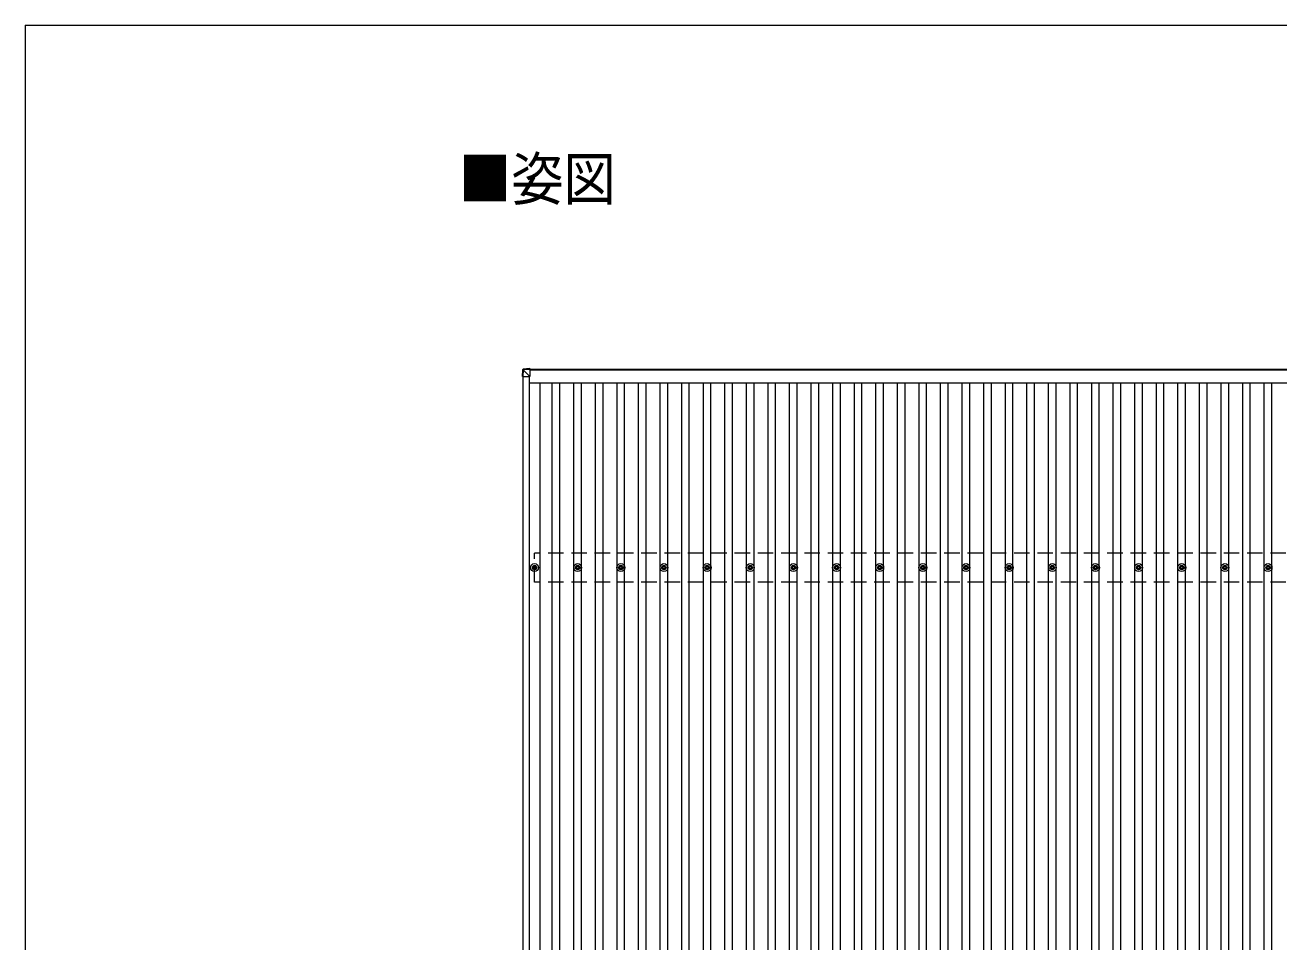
# Model space of a CAD drawing. Units: millimetres at full size, sheet at 1:60; details may follow other scales. Extents: x -16864 to 16864, y -11640 to 11640.
# Drawn here: x -16864 to -11052, y 7388 to 11640 of the extents above; entities that cross this region are included whole.
import ezdxf
from ezdxf.enums import TextEntityAlignment as Align

# ---------------------------------------------------------------- set-up
doc = ezdxf.new("R2010")
doc.units = ezdxf.units.MM
doc.header["$LTSCALE"] = 60
doc.linetypes.add('DASHED1', pattern=[1.8, 1.2, -0.6])
for name, color, linetype, lineweight in [('1-1', 2, 'Continuous', 9), ('1-2', 134, 'Continuous', 9), ('1-3', 5, 'Continuous', 5), ('1-4', 2, 'DASHED1', 9), ('1-5', 6, 'Continuous', 9), ('F-0', 7, 'Continuous', 9)]:
    doc.layers.add(name, color=color, linetype=linetype, lineweight=lineweight)
doc.layers.add('1-7', color=7, linetype='Continuous')
doc.styles.add('ＭＳ ゴシック', font='')
doc.styles.get('ＭＳ ゴシック').set_extended_font_data('MS Gothic')

msp = doc.modelspace()

# ---------------------------------------------------------------- linework, layer by layer
at = {"layer": '1-1'}
for p, q in [((-14554.75, 4646.58), (-14554.75, 10010.37)), ((-14525.75, 4646.58), (-14525.75, 10010.35)), ((-14524.26, 10044.43), (-8525.25, 10044.43)), ((-8525.25, 10039.83), (-14524.26, 10039.83)), ((-14525.75, 9981.01), (-6679.75, 9981.01)), ((-14476.25, -737.34), (-14476.25, 9981.01))]:
    msp.add_line(p, q, dxfattribs=at)
at = {"layer": '1-2'}
for p, q in [((-14420.25, -737.34), (-14420.25, 9981.01)), ((-14385.25, -737.34), (-14385.25, 9981.01)), ((-14320.25, -737.34), (-14320.25, 9981.01)), ((-14285.25, -737.34), (-14285.25, 9981.01)), ((-14220.25, -737.34), (-14220.25, 9981.01)), ((-14185.25, -737.34), (-14185.25, 9981.01)), ((-14120.25, -737.34), (-14120.25, 9981.01)), ((-14085.25, -737.34), (-14085.25, 9981.01)), ((-14020.25, -737.34), (-14020.25, 9981.01)), ((-13985.25, -737.34), (-13985.25, 9981.01)), ((-13920.25, -737.34), (-13920.25, 9981.01)), ((-13885.25, -737.34), (-13885.25, 9981.01)), ((-13820.25, -737.34), (-13820.25, 9981.01)), ((-13785.25, -737.34), (-13785.25, 9981.01)), ((-13720.25, -737.34), (-13720.25, 9981.01)), ((-13685.25, -737.34), (-13685.25, 9981.01)), ((-13620.25, -737.34), (-13620.25, 9981.01)), ((-13585.25, -737.34), (-13585.25, 9981.01)), ((-13520.25, -737.34), (-13520.25, 9981.01)), ((-13485.25, -737.34), (-13485.25, 9981.01)), ((-13420.25, -737.34), (-13420.25, 9981.01)), ((-13385.25, -737.34), (-13385.25, 9981.01)), ((-13320.25, -737.34), (-13320.25, 9981.01)), ((-13285.25, -737.34), (-13285.25, 9981.01)), ((-13220.25, -737.34), (-13220.25, 9981.01)), ((-13185.25, -737.34), (-13185.25, 9981.01)), ((-13120.25, -737.34), (-13120.25, 9981.01)), ((-13085.25, -737.34), (-13085.25, 9981.01)), ((-13020.25, -737.34), (-13020.25, 9981.01)), ((-12985.25, -737.34), (-12985.25, 9981.01)), ((-12920.25, -737.34), (-12920.25, 9981.01)), ((-12885.25, -737.34), (-12885.25, 9981.01)), ((-12820.25, -737.34), (-12820.25, 9981.01)), ((-12785.25, -737.34), (-12785.25, 9981.01)), ((-12720.25, -737.34), (-12720.25, 9981.01)), ((-12685.25, -737.34), (-12685.25, 9981.01)), ((-12620.25, -737.34), (-12620.25, 9981.01)), ((-12585.25, -737.34), (-12585.25, 9981.01)), ((-12520.25, -737.34), (-12520.25, 9981.01)), ((-12485.25, -737.34), (-12485.25, 9981.01)), ((-12420.25, -737.34), (-12420.25, 9981.01)), ((-12385.25, -737.34), (-12385.25, 9981.01)), ((-12320.25, -737.34), (-12320.25, 9981.01)), ((-12285.25, -737.34), (-12285.25, 9981.01)), ((-12220.25, -737.34), (-12220.25, 9981.01)), ((-12185.25, -737.34), (-12185.25, 9981.01)), ((-12120.25, -737.34), (-12120.25, 9981.01)), ((-12085.25, -737.34), (-12085.25, 9981.01)), ((-12020.25, -737.34), (-12020.25, 9981.01)), ((-11985.25, -737.34), (-11985.25, 9981.01)), ((-11920.25, -737.34), (-11920.25, 9981.01)), ((-11885.25, -737.34), (-11885.25, 9981.01)), ((-11820.25, -737.34), (-11820.25, 9981.01)), ((-11785.25, -737.34), (-11785.25, 9981.01)), ((-11720.25, -737.34), (-11720.25, 9981.01)), ((-11685.25, -737.34), (-11685.25, 9981.01)), ((-11620.25, -737.34), (-11620.25, 9981.01)), ((-11585.25, -737.34), (-11585.25, 9981.01)), ((-11520.25, -737.34), (-11520.25, 9981.01)), ((-11485.25, -737.34), (-11485.25, 9981.01)), ((-11420.25, -737.34), (-11420.25, 9981.01)), ((-11385.25, -737.34), (-11385.25, 9981.01)), ((-11320.25, -737.34), (-11320.25, 9981.01)), ((-11285.25, -737.34), (-11285.25, 9981.01)), ((-11220.25, -737.34), (-11220.25, 9981.01)), ((-11185.25, -737.34), (-11185.25, 9981.01)), ((-11120.25, -737.34), (-11120.25, 9981.01)), ((-11085.25, -737.34), (-11085.25, 9981.01))]:
    msp.add_line(p, q, dxfattribs=at)
at = {"layer": '1-3'}
for p, q in [((-14512.75, 9125.9), (-14508.33, 9125.9)), ((-14512.75, 9125.9), (-14508.33, 9125.9)), ((-14504.5, 9134.15), (-14504.5, 9129.74)), ((-14504.5, 9134.15), (-14504.5, 9129.74)), ((-14501, 9134.15), (-14501, 9129.74)), ((-14501, 9134.15), (-14501, 9129.74)), ((-14497.17, 9125.9), (-14492.75, 9125.9)), ((-14497.17, 9125.9), (-14492.75, 9125.9)), ((-14312.75, 9125.9), (-14308.33, 9125.9)), ((-14304.5, 9134.15), (-14304.5, 9129.74)), ((-14301, 9134.15), (-14301, 9129.74)), ((-14297.17, 9125.9), (-14292.75, 9125.9)), ((-14112.75, 9125.9), (-14108.33, 9125.9)), ((-14104.5, 9134.15), (-14104.5, 9129.74)), ((-14101, 9134.15), (-14101, 9129.74)), ((-14097.17, 9125.9), (-14092.75, 9125.9)), ((-13912.75, 9125.9), (-13908.33, 9125.9)), ((-13904.5, 9134.15), (-13904.5, 9129.74)), ((-13901, 9134.15), (-13901, 9129.74)), ((-13897.17, 9125.9), (-13892.75, 9125.9)), ((-13712.75, 9125.9), (-13708.33, 9125.9)), ((-13704.5, 9134.15), (-13704.5, 9129.74)), ((-13701, 9134.15), (-13701, 9129.74)), ((-13697.17, 9125.9), (-13692.75, 9125.9)), ((-13512.75, 9125.9), (-13508.33, 9125.9)), ((-13504.5, 9134.15), (-13504.5, 9129.74)), ((-13501, 9134.15), (-13501, 9129.74)), ((-13497.17, 9125.9), (-13492.75, 9125.9)), ((-13312.75, 9125.9), (-13308.33, 9125.9)), ((-13304.5, 9134.15), (-13304.5, 9129.74)), ((-13301, 9134.15), (-13301, 9129.74)), ((-13297.17, 9125.9), (-13292.75, 9125.9)), ((-13112.75, 9125.9), (-13108.33, 9125.9)), ((-13104.5, 9134.15), (-13104.5, 9129.74)), ((-13101, 9134.15), (-13101, 9129.74)), ((-13097.17, 9125.9), (-13092.75, 9125.9)), ((-12912.75, 9125.9), (-12908.33, 9125.9)), ((-12904.5, 9134.15), (-12904.5, 9129.74)), ((-12901, 9134.15), (-12901, 9129.74)), ((-12897.17, 9125.9), (-12892.75, 9125.9)), ((-12712.75, 9125.9), (-12708.33, 9125.9)), ((-12704.5, 9134.15), (-12704.5, 9129.74)), ((-12701, 9134.15), (-12701, 9129.74)), ((-12697.17, 9125.9), (-12692.75, 9125.9)), ((-12512.75, 9125.9), (-12508.33, 9125.9)), ((-12504.5, 9134.15), (-12504.5, 9129.74)), ((-12501, 9134.15), (-12501, 9129.74)), ((-12497.17, 9125.9), (-12492.75, 9125.9)), ((-12312.75, 9125.9), (-12308.33, 9125.9)), ((-12304.5, 9134.15), (-12304.5, 9129.74)), ((-12301, 9134.15), (-12301, 9129.74)), ((-12297.17, 9125.9), (-12292.75, 9125.9)), ((-12112.75, 9125.9), (-12108.33, 9125.9)), ((-12104.5, 9134.15), (-12104.5, 9129.74)), ((-12101, 9134.15), (-12101, 9129.74)), ((-12097.17, 9125.9), (-12092.75, 9125.9)), ((-11912.75, 9125.9), (-11908.33, 9125.9)), ((-11904.5, 9134.15), (-11904.5, 9129.74)), ((-11901, 9134.15), (-11901, 9129.74)), ((-11897.17, 9125.9), (-11892.75, 9125.9)), ((-11712.75, 9125.9), (-11708.33, 9125.9)), ((-11704.5, 9134.15), (-11704.5, 9129.74)), ((-11701, 9134.15), (-11701, 9129.74)), ((-11697.17, 9125.9), (-11692.75, 9125.9)), ((-11512.75, 9125.9), (-11508.33, 9125.9)), ((-11504.5, 9134.15), (-11504.5, 9129.74)), ((-11501, 9134.15), (-11501, 9129.74)), ((-11497.17, 9125.9), (-11492.75, 9125.9)), ((-11312.75, 9125.9), (-11308.33, 9125.9)), ((-11304.5, 9134.15), (-11304.5, 9129.74)), ((-11301, 9134.15), (-11301, 9129.74)), ((-11297.17, 9125.9), (-11292.75, 9125.9)), ((-11112.75, 9125.9), (-11108.33, 9125.9)), ((-11104.5, 9134.15), (-11104.5, 9129.74)), ((-11101, 9134.15), (-11101, 9129.74)), ((-11097.17, 9125.9), (-11092.75, 9125.9)), ((-14512.75, 9122.4), (-14508.33, 9122.4)), ((-14512.75, 9122.4), (-14508.33, 9122.4)), ((-14504.5, 9118.57), (-14504.5, 9114.16)), ((-14504.5, 9118.57), (-14504.5, 9114.16)), ((-14501, 9118.57), (-14501, 9114.16)), ((-14501, 9118.57), (-14501, 9114.16)), ((-14497.17, 9122.4), (-14492.75, 9122.4)), ((-14497.17, 9122.4), (-14492.75, 9122.4)), ((-14312.75, 9122.4), (-14308.33, 9122.4)), ((-14304.5, 9118.57), (-14304.5, 9114.16)), ((-14301, 9118.57), (-14301, 9114.16)), ((-14297.17, 9122.4), (-14292.75, 9122.4)), ((-14112.75, 9122.4), (-14108.33, 9122.4)), ((-14104.5, 9118.57), (-14104.5, 9114.16)), ((-14101, 9118.57), (-14101, 9114.16)), ((-14097.17, 9122.4), (-14092.75, 9122.4)), ((-13912.75, 9122.4), (-13908.33, 9122.4)), ((-13904.5, 9118.57), (-13904.5, 9114.16)), ((-13901, 9118.57), (-13901, 9114.16)), ((-13897.17, 9122.4), (-13892.75, 9122.4)), ((-13712.75, 9122.4), (-13708.33, 9122.4)), ((-13704.5, 9118.57), (-13704.5, 9114.16)), ((-13701, 9118.57), (-13701, 9114.16)), ((-13697.17, 9122.4), (-13692.75, 9122.4)), ((-13512.75, 9122.4), (-13508.33, 9122.4)), ((-13504.5, 9118.57), (-13504.5, 9114.16)), ((-13501, 9118.57), (-13501, 9114.16)), ((-13497.17, 9122.4), (-13492.75, 9122.4)), ((-13312.75, 9122.4), (-13308.33, 9122.4)), ((-13304.5, 9118.57), (-13304.5, 9114.16)), ((-13301, 9118.57), (-13301, 9114.16)), ((-13297.17, 9122.4), (-13292.75, 9122.4)), ((-13112.75, 9122.4), (-13108.33, 9122.4)), ((-13104.5, 9118.57), (-13104.5, 9114.16)), ((-13101, 9118.57), (-13101, 9114.16)), ((-13097.17, 9122.4), (-13092.75, 9122.4)), ((-12912.75, 9122.4), (-12908.33, 9122.4)), ((-12904.5, 9118.57), (-12904.5, 9114.16)), ((-12901, 9118.57), (-12901, 9114.16)), ((-12897.17, 9122.4), (-12892.75, 9122.4)), ((-12712.75, 9122.4), (-12708.33, 9122.4)), ((-12704.5, 9118.57), (-12704.5, 9114.16)), ((-12701, 9118.57), (-12701, 9114.16)), ((-12697.17, 9122.4), (-12692.75, 9122.4)), ((-12512.75, 9122.4), (-12508.33, 9122.4)), ((-12504.5, 9118.57), (-12504.5, 9114.16)), ((-12501, 9118.57), (-12501, 9114.16)), ((-12497.17, 9122.4), (-12492.75, 9122.4)), ((-12312.75, 9122.4), (-12308.33, 9122.4)), ((-12304.5, 9118.57), (-12304.5, 9114.16)), ((-12301, 9118.57), (-12301, 9114.16)), ((-12297.17, 9122.4), (-12292.75, 9122.4)), ((-12112.75, 9122.4), (-12108.33, 9122.4)), ((-12104.5, 9118.57), (-12104.5, 9114.16)), ((-12101, 9118.57), (-12101, 9114.16)), ((-12097.17, 9122.4), (-12092.75, 9122.4)), ((-11912.75, 9122.4), (-11908.33, 9122.4)), ((-11904.5, 9118.57), (-11904.5, 9114.16)), ((-11901, 9118.57), (-11901, 9114.16)), ((-11897.17, 9122.4), (-11892.75, 9122.4)), ((-11712.75, 9122.4), (-11708.33, 9122.4)), ((-11704.5, 9118.57), (-11704.5, 9114.16)), ((-11701, 9118.57), (-11701, 9114.16)), ((-11697.17, 9122.4), (-11692.75, 9122.4)), ((-11512.75, 9122.4), (-11508.33, 9122.4)), ((-11504.5, 9118.57), (-11504.5, 9114.16)), ((-11501, 9118.57), (-11501, 9114.16)), ((-11497.17, 9122.4), (-11492.75, 9122.4)), ((-11312.75, 9122.4), (-11308.33, 9122.4)), ((-11304.5, 9118.57), (-11304.5, 9114.16)), ((-11301, 9118.57), (-11301, 9114.16)), ((-11297.17, 9122.4), (-11292.75, 9122.4)), ((-11112.75, 9122.4), (-11108.33, 9122.4)), ((-11104.5, 9118.57), (-11104.5, 9114.16)), ((-11101, 9118.57), (-11101, 9114.16)), ((-11097.17, 9122.4), (-11092.75, 9122.4))]:
    msp.add_line(p, q, dxfattribs=at)
for centre, radius in [((-14502.75, 9124.15), 18.25), ((-14502.75, 9124.15), 18.25), ((-14502.75, 9124.15), 10.15), ((-14502.75, 9124.15), 10.15), ((-14502.75, 9124.15), 5.85), ((-14502.75, 9124.15), 5.85), ((-14502.75, 9124.15), 5.25), ((-14502.75, 9124.15), 5.25), ((-14302.75, 9124.15), 18.25), ((-14302.75, 9124.15), 10.15), ((-14302.75, 9124.15), 5.85), ((-14302.75, 9124.15), 5.25), ((-14102.75, 9124.15), 18.25), ((-14102.75, 9124.15), 10.15), ((-14102.75, 9124.15), 5.85), ((-14102.75, 9124.15), 5.25), ((-13902.75, 9124.15), 18.25), ((-13902.75, 9124.15), 10.15), ((-13902.75, 9124.15), 5.85), ((-13902.75, 9124.15), 5.25), ((-13702.75, 9124.15), 18.25), ((-13702.75, 9124.15), 10.15), ((-13702.75, 9124.15), 5.85), ((-13702.75, 9124.15), 5.25), ((-13502.75, 9124.15), 18.25), ((-13502.75, 9124.15), 10.15), ((-13502.75, 9124.15), 5.85), ((-13502.75, 9124.15), 5.25), ((-13302.75, 9124.15), 18.25), ((-13302.75, 9124.15), 10.15), ((-13302.75, 9124.15), 5.85), ((-13302.75, 9124.15), 5.25), ((-13102.75, 9124.15), 18.25), ((-13102.75, 9124.15), 10.15), ((-13102.75, 9124.15), 5.85), ((-13102.75, 9124.15), 5.25), ((-12902.75, 9124.15), 18.25), ((-12902.75, 9124.15), 10.15), ((-12902.75, 9124.15), 5.85), ((-12902.75, 9124.15), 5.25), ((-12702.75, 9124.15), 18.25), ((-12702.75, 9124.15), 10.15), ((-12702.75, 9124.15), 5.85), ((-12702.75, 9124.15), 5.25), ((-12502.75, 9124.15), 18.25), ((-12502.75, 9124.15), 10.15), ((-12502.75, 9124.15), 5.85), ((-12502.75, 9124.15), 5.25), ((-12302.75, 9124.15), 18.25), ((-12302.75, 9124.15), 10.15), ((-12302.75, 9124.15), 5.85), ((-12302.75, 9124.15), 5.25), ((-12102.75, 9124.15), 18.25), ((-12102.75, 9124.15), 10.15), ((-12102.75, 9124.15), 5.85), ((-12102.75, 9124.15), 5.25), ((-11902.75, 9124.15), 18.25), ((-11902.75, 9124.15), 10.15), ((-11902.75, 9124.15), 5.85), ((-11902.75, 9124.15), 5.25), ((-11702.75, 9124.15), 18.25), ((-11702.75, 9124.15), 10.15), ((-11702.75, 9124.15), 5.85), ((-11702.75, 9124.15), 5.25), ((-11502.75, 9124.15), 18.25), ((-11502.75, 9124.15), 10.15), ((-11502.75, 9124.15), 5.85), ((-11502.75, 9124.15), 5.25), ((-11302.75, 9124.15), 18.25), ((-11302.75, 9124.15), 10.15), ((-11302.75, 9124.15), 5.85), ((-11302.75, 9124.15), 5.25), ((-11102.75, 9124.15), 18.25), ((-11102.75, 9124.15), 10.15), ((-11102.75, 9124.15), 5.85), ((-11102.75, 9124.15), 5.25)]:
    msp.add_circle(centre, radius, dxfattribs=at)
at = {"layer": '1-4'}
for p, q in [((-14502.75, 9057.15), (-14502.75, 9191.15)), ((-6700, 9191.15), (-14502.75, 9191.15)), ((-6700, 9057.15), (-14502.75, 9057.15))]:
    msp.add_line(p, q, dxfattribs=at)
at = {"layer": '1-5'}
for p, q in [((-14558.56, 10010.4), (-14556.69, 10040.95)), ((-14556.69, 10040.95), (-14556.69, 10042.99)), ((-14554.8, 10040.8), (-14556.66, 10010.37)), ((-14556.66, 10010.37), (-14524.26, 10010.35)), ((-14524.26, 10046.76), (-14554.82, 10044.87)), ((-14554.82, 10044.87), (-14554.82, 10042.82)), ((-14554.82, 10042.82), (-14524.26, 10044.69)), ((-14554.7, 10040.81), (-14554.8, 10040.8)), ((-14524.26, 10042.77), (-14554.75, 10040.9)), ((-14524.26, 10010.35), (-14554.7, 10040.81)), ((-14524.26, 10046.76), (-14524.26, 10044.69)), ((-14524.26, 10044.69), (-14524.26, 10042.77)), ((-14524.26, 10042.77), (-14524.26, 10010.35))]:
    msp.add_line(p, q, dxfattribs=at)
msp.add_lwpolyline([(-14556.69, 10042.99), (-14558.56, 10012.46), (-14558.56, 10010.4)], dxfattribs=at)
for centre, radius, start, end in [((-14554.7, 10040.83), 2, 93.49707, 176.49707), ((-14553.63, 10067.49), 26.72, 263.41108, 267.48081), ((-14544.9, 10041.9), 9.96, 174.66252, 186.32369)]:
    msp.add_arc(centre, radius, start, end, dxfattribs=at)
for centre, major_axis, ratio, start_param, end_param in [((-14556.56, 10010.4), (-2, 0), 0.014285, 0, 1.5185342), ((-14554.7, 10042.87), (-1.89, -0.66), 0.999297, 4.4375618, 5.8861851), ((-14554.7, 10040.83), (-0.12, 2), 0.02541, 0.0142951, 1.5328293), ((-14518.69, 10043), (-36.07, -2.1), 0.055318, 0.000085, 0.0491521)]:
    msp.add_ellipse(centre, major_axis=major_axis, ratio=ratio, start_param=start_param, end_param=end_param, dxfattribs=at)
at = {"layer": 'F-0', "color": 5, "lineweight": 5}
for q in [(-16864.12, -11640), (16015.88, 11640)]:
    msp.add_line((-16864.12, 11640), q, dxfattribs=at)

# ---------------------------------------------------------------- texts
at = {"layer": '1-7', "style": 'ＭＳ ゴシック', "width": 0.9}
msp.add_text('■姿図', height=197.9, dxfattribs=at).set_placement((-14854.2, 10768.42), align=Align.BOTTOM_LEFT)

doc.saveas('drawing.dxf')
